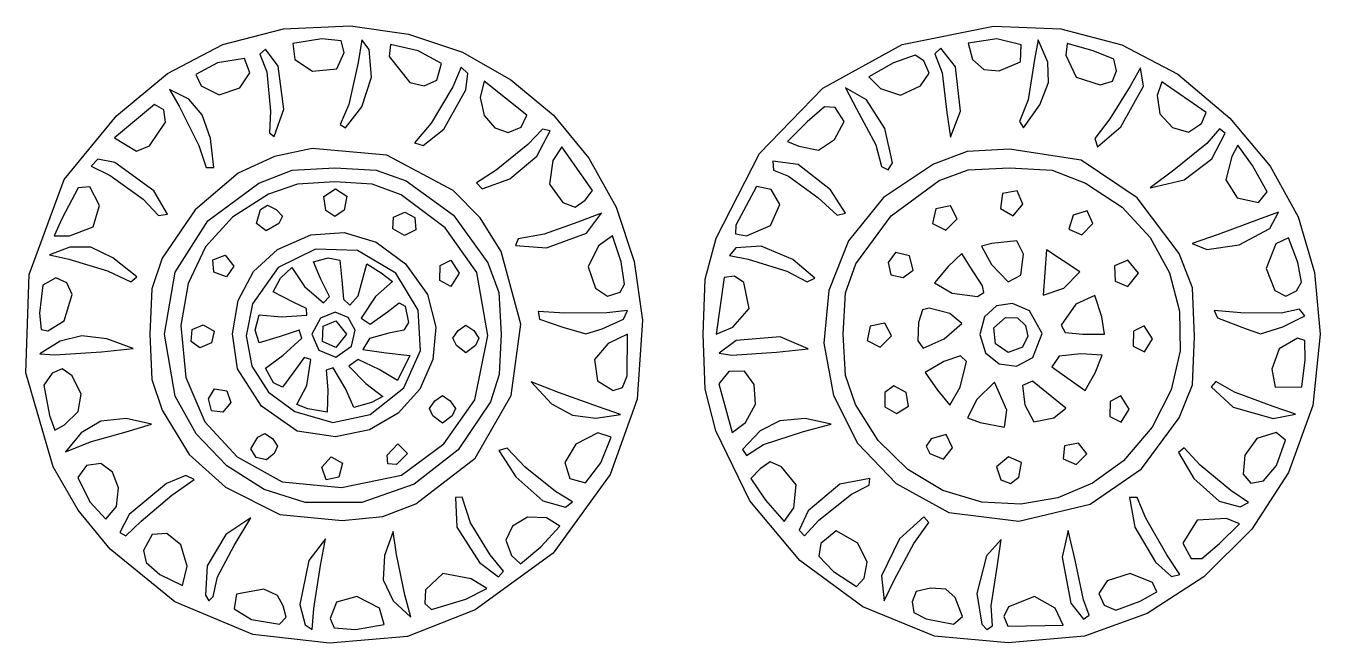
# Model space of a CAD drawing. Extents: x 1.4 to 78.7, y 1.5 to 53.2.
# Drawn here: x 6.38 to 29.76, y 29.71 to 40.86 of the extents above; entities that cross this region are included whole.
import ezdxf

# ---------------------------------------------------------------- set-up
doc = ezdxf.new("R2010")
doc.units = 0

msp = doc.modelspace()

# ---------------------------------------------------------------- linework, layer by layer
at = {"layer": 'Image'}
for p, q in [((9.939736, 40.521298), (11.03712, 40.806205)), ((11.03712, 40.806205), (12.245278, 40.860168)), ((12.245278, 40.860168), (13.293963, 40.712492)), ((13.293963, 40.712492), (14.2659, 40.382592)), ((22.212123, 40.522052), (23.863811, 40.85691)), ((23.863811, 40.85691), (25.079829, 40.808134)), ((25.079829, 40.808134), (26.181954, 40.520576)), ((8.938135, 39.999685), (9.939736, 40.521298)), ((11.727542, 40.62385), (11.204397, 40.544908)), ((11.204397, 40.544908), (11.241516, 40.254796)), ((12.0739, 40.590976), (11.727542, 40.62385)), ((12.129708, 40.380206), (12.0739, 40.590976)), ((12.450363, 40.607395), (12.383708, 40.19844)), ((12.584343, 40.434647), (12.450363, 40.607395)), ((12.965716, 40.524974), (12.941361, 40.307647)), ((13.469006, 40.410199), (12.965716, 40.524974)), ((20.779727, 39.736642), (22.212123, 40.522052)), ((22.911836, 40.455813), (22.804323, 40.355547)), ((23.176264, 40.122537), (22.911836, 40.455813)), ((23.922184, 40.62385), (23.403653, 40.546083)), ((23.403653, 40.546083), (23.482222, 40.25423)), ((24.359994, 40.516941), (23.922184, 40.62385)), ((24.347759, 40.211471), (24.359994, 40.516941)), ((24.667245, 40.60874), (24.604041, 40.250399)), ((24.846707, 40.207706), (24.667245, 40.60874)), ((25.195324, 40.54048), (25.168358, 40.328813)), ((25.66615, 40.408667), (25.195324, 40.54048)), ((26.181954, 40.520576), (27.192523, 39.98554)), ((10.328111, 40.270933), (9.84439, 40.192688)), ((10.428756, 40.009128), (10.328111, 40.270933)), ((10.709888, 40.439302), (10.60871, 40.34998)), ((10.60871, 40.34998), (10.730726, 40.03248)), ((10.935521, 40.134504), (10.709888, 40.439302)), ((11.241516, 40.254796), (11.557127, 40.041671)), ((11.995783, 40.083873), (12.129708, 40.380206)), ((12.623483, 39.931426), (12.584343, 40.434647)), ((12.941361, 40.307647), (13.314275, 39.835532)), ((13.889813, 40.17868), (13.469006, 40.410199)), ((14.2659, 40.382592), (15.143912, 39.887766)), ((22.449202, 40.329599), (22.055431, 40.194035)), ((22.605764, 40.231473), (22.449202, 40.329599)), ((22.703147, 40.005428), (22.605764, 40.231473)), ((22.804323, 40.355547), (22.934595, 40.013335)), ((23.482222, 40.25423), (23.686948, 40.073927)), ((24.604041, 40.250399), (24.490113, 39.522693)), ((25.168358, 40.328813), (25.355394, 39.932404)), ((26.036105, 40.261732), (25.66615, 40.408667)), ((26.083683, 40.048834), (26.036105, 40.261732)), ((8.017328, 39.235607), (8.938135, 39.999685)), ((9.84439, 40.192688), (9.447199, 39.980396)), ((10.248205, 39.74095), (10.428756, 40.009128)), ((10.730726, 40.03248), (10.799131, 39.322506)), ((11.043075, 39.358265), (10.935521, 40.134504)), ((11.557127, 40.041671), (11.995783, 40.083873)), ((11.995783, 40.083873), (11.995783, 40.083873)), ((12.383708, 40.19844), (12.214374, 39.439815)), ((13.806106, 39.880081), (13.889813, 40.17868)), ((14.242312, 40.117147), (14.09101, 39.756555)), ((14.362439, 39.997295), (14.242312, 40.117147)), ((14.331576, 39.704057), (14.362439, 39.997295)), ((22.055431, 40.194035), (21.612363, 39.941326)), ((22.543695, 39.778481), (22.703147, 40.005428)), ((22.934595, 40.013335), (23.018522, 39.297874)), ((23.267697, 39.318204), (23.176264, 40.122537)), ((23.686948, 40.073927), (23.962995, 40.049115)), ((23.962995, 40.049115), (24.347759, 40.211471)), ((24.347759, 40.211471), (24.347759, 40.211471)), ((24.856102, 39.835713), (24.846707, 40.207706)), ((26.010697, 39.859441), (26.083683, 40.048834)), ((26.083683, 40.048834), (26.083683, 40.048834)), ((26.518368, 40.101484), (26.330068, 39.772721)), ((26.574018, 39.768577), (26.518368, 40.101484)), ((9.447199, 39.980396), (9.546908, 39.778999)), ((9.546908, 39.778999), (9.870461, 39.616292)), ((12.451503, 39.399746), (12.623483, 39.931426)), ((13.314275, 39.835532), (13.576492, 39.777813)), ((13.576492, 39.777813), (13.806106, 39.880081)), ((14.09101, 39.756555), (13.699959, 39.104948)), ((13.806106, 39.880081), (13.806106, 39.880081)), ((14.657002, 39.863147), (14.585038, 39.566814)), ((15.431704, 39.24455), (14.657002, 39.863147)), ((15.143912, 39.887766), (15.910818, 39.24531)), ((21.612363, 39.941326), (21.821221, 39.731041)), ((22.181534, 39.609148), (22.543695, 39.778481)), ((22.543695, 39.778481), (22.543695, 39.778481)), ((24.698323, 39.431192), (24.856102, 39.835713)), ((25.355394, 39.932404), (25.787183, 39.794655)), ((25.787183, 39.794655), (26.010697, 39.859441)), ((26.330068, 39.772721), (25.966345, 39.182246)), ((26.162769, 39.037648), (26.574018, 39.768577)), ((26.905752, 39.850767), (26.821451, 39.605309)), ((27.708354, 39.292897), (26.905752, 39.850767)), ((27.192523, 39.98554), (28.133872, 39.194329)), ((9.322968, 39.534882), (8.977136, 39.712144)), ((8.977136, 39.712144), (9.148891, 39.409104)), ((9.567459, 39.252483), (9.322968, 39.534882)), ((9.870461, 39.616292), (10.248205, 39.74095)), ((10.248205, 39.74095), (10.248205, 39.74095)), ((13.928267, 38.995315), (14.331576, 39.704057)), ((14.585038, 39.566814), (14.66229, 39.242699)), ((19.635935, 38.553639), (20.779727, 39.736642)), ((21.569581, 39.524902), (21.191143, 39.73945)), ((21.191143, 39.73945), (21.385437, 39.360876)), ((21.898651, 39.004021), (21.569581, 39.524902)), ((21.821221, 39.731041), (22.181534, 39.609148)), ((24.490113, 39.522693), (24.330636, 39.132404)), ((26.821451, 39.605309), (26.866617, 39.272252)), ((8.706316, 39.439815), (7.981046, 38.83565)), ((8.872433, 39.344489), (8.706316, 39.439815)), ((8.904438, 39.123322), (8.872433, 39.344489)), ((9.148891, 39.409104), (9.50336, 38.698982)), ((10.799131, 39.322506), (10.781548, 38.928874)), ((10.867615, 38.863767), (11.043075, 39.358265)), ((11.043075, 39.358265), (11.043075, 39.358265)), ((12.214374, 39.439815), (12.05558, 39.081418)), ((12.15517, 39.016482), (12.451503, 39.399746)), ((12.451503, 39.399746), (12.451503, 39.399746)), ((20.811953, 39.395661), (20.495661, 39.124955)), ((20.999027, 39.38766), (20.811953, 39.395661)), ((21.166277, 39.131682), (20.999027, 39.38766)), ((21.385437, 39.360876), (21.735215, 38.712468)), ((23.018522, 39.297874), (23.087195, 38.847149)), ((23.087195, 38.847149), (23.267697, 39.318204)), ((23.267697, 39.318204), (23.267697, 39.318204)), ((24.404933, 39.016482), (24.698323, 39.431192)), ((24.698323, 39.431192), (24.698323, 39.431192)), ((27.620708, 39.095581), (27.708354, 39.292897)), ((7.071887, 38.08515), (8.017328, 39.235607)), ((8.614092, 38.692331), (8.904438, 39.123322)), ((9.714873, 38.827686), (9.567459, 39.252483)), ((12.05558, 39.081418), (12.15517, 39.016482)), ((13.699959, 39.104948), (13.399706, 38.745874)), ((14.66229, 39.242699), (14.853132, 39.016469)), ((15.330104, 39.033415), (15.431704, 39.24455)), ((15.910818, 39.24531), (16.54944, 38.472523)), ((20.495661, 39.124955), (20.139963, 38.769258)), ((20.987039, 38.806794), (21.166277, 39.131682)), ((24.330636, 39.132404), (24.404933, 39.016482)), ((25.966345, 39.182246), (25.696335, 38.823765)), ((26.866617, 39.272252), (27.096266, 39.024376)), ((27.388321, 38.939535), (27.620708, 39.095581)), ((27.620708, 39.095581), (27.620708, 39.095581)), ((28.133872, 39.194329), (28.864201, 38.325898)), ((7.981046, 38.83565), (8.379229, 38.598515)), ((9.778408, 38.302068), (9.714873, 38.827686)), ((10.781548, 38.928874), (10.867615, 38.863767)), ((13.556328, 38.700109), (13.928267, 38.995315)), ((13.928267, 38.995315), (13.928267, 38.995315)), ((14.853132, 39.016469), (15.096194, 38.932063)), ((15.096194, 38.932063), (15.330104, 39.033415)), ((15.330104, 39.033415), (15.330104, 39.033415)), ((15.715208, 38.995564), (15.449045, 38.714452)), ((15.610739, 38.505253), (15.855037, 38.96451)), ((15.855037, 38.96451), (15.715208, 38.995564)), ((22.035695, 38.386311), (21.898651, 39.004021)), ((25.696335, 38.823765), (25.743395, 38.677815)), ((25.743395, 38.677815), (26.162769, 39.037648)), ((26.162769, 39.037648), (26.162769, 39.037648)), ((27.096266, 39.024376), (27.388321, 38.939535)), ((27.947317, 39.001445), (27.71813, 38.735952)), ((27.809615, 38.461249), (28.04702, 38.920629)), ((28.04702, 38.920629), (27.947317, 39.001445)), ((8.379229, 38.598515), (8.614092, 38.692331)), ((8.614092, 38.692331), (8.614092, 38.692331)), ((9.50336, 38.698982), (9.634648, 38.301536)), ((11.551304, 38.647342), (10.870161, 38.49837)), ((12.902678, 38.525852), (11.551304, 38.647342)), ((13.399706, 38.745874), (13.556328, 38.700109)), ((15.449045, 38.714452), (14.877545, 38.252842)), ((16.06481, 38.677815), (15.89983, 38.428573)), ((16.617036, 37.885442), (16.06481, 38.677815)), ((20.139963, 38.769258), (20.346997, 38.686571)), ((20.346997, 38.686571), (20.700136, 38.612459)), ((20.700136, 38.612459), (20.987038, 38.806794)), ((20.987038, 38.806794), (20.987039, 38.806794)), ((21.735215, 38.712468), (21.836712, 38.318615)), ((23.385265, 38.590906), (22.777311, 38.36451)), ((24.152359, 38.632172), (23.385265, 38.590906)), ((25.446453, 38.435114), (24.152359, 38.632172)), ((27.71813, 38.735952), (27.118559, 38.255814)), ((28.27965, 38.705837), (28.166334, 38.50132)), ((28.544333, 38.340451), (28.27965, 38.705837)), ((7.682061, 38.453483), (7.557714, 38.328436)), ((7.983861, 38.391841), (7.682061, 38.453483)), ((8.69237, 37.878135), (7.983861, 38.391841)), ((10.870161, 38.49837), (10.213604, 38.201164)), ((14.098384, 37.887229), (12.902678, 38.525852)), ((15.124703, 38.09794), (15.610739, 38.505253)), ((15.89983, 38.428573), (15.841557, 37.997883)), ((16.54944, 38.472523), (17.042598, 37.586703)), ((18.850059, 37.026005), (19.635935, 38.553639)), ((20.332179, 38.355197), (19.873205, 38.418151)), ((19.873205, 38.418151), (19.888199, 38.253312)), ((20.91877, 37.897994), (20.332179, 38.355197)), ((22.777311, 38.36451), (21.874327, 37.761232)), ((21.962334, 38.259015), (22.035695, 38.386311)), ((22.035695, 38.386311), (22.035695, 38.386311)), ((26.458239, 37.756141), (25.446453, 38.435114)), ((27.30841, 38.077016), (27.809615, 38.461249)), ((28.166334, 38.50132), (28.060884, 38.081691)), ((7.557714, 38.328436), (7.900969, 38.158439)), ((7.900969, 38.158439), (8.500749, 37.731706)), ((10.213604, 38.201164), (9.439798, 37.534506)), ((9.634648, 38.301536), (9.778408, 38.302068)), ((9.778408, 38.302068), (9.778408, 38.302068)), ((10.588775, 38.019059), (11.191029, 38.253513)), ((11.191029, 38.253513), (11.959088, 38.296813)), ((11.959088, 38.296813), (12.710844, 38.25661)), ((12.710844, 38.25661), (13.250643, 38.058191)), ((14.877545, 38.252842), (14.519637, 38.025177)), ((19.888199, 38.253312), (20.156951, 38.143384)), ((20.156951, 38.143384), (20.687879, 37.758617)), ((21.836712, 38.318615), (21.962334, 38.259015)), ((22.879539, 38.066729), (23.405934, 38.257295)), ((23.405934, 38.257295), (24.153644, 38.296816)), ((24.153644, 38.296816), (24.921702, 38.253514)), ((24.921702, 38.253514), (25.523957, 38.019059)), ((27.118559, 38.255814), (26.691998, 37.93267)), ((28.809019, 37.863747), (28.544333, 38.340451)), ((28.864201, 38.325898), (29.370284, 37.407676)), ((6.440242, 36.369241), (7.071887, 38.08515)), ((7.324325, 37.933756), (7.034148, 37.38665)), ((7.532025, 37.949609), (7.324325, 37.933756)), ((7.708649, 37.61744), (7.532025, 37.949609)), ((9.668331, 37.337232), (10.588775, 38.019059)), ((11.285612, 38.000962), (10.761887, 37.818331)), ((11.960375, 38.042814), (11.285612, 38.000962)), ((11.761825, 37.779111), (11.972091, 37.915816)), ((12.636588, 38.0007), (11.960375, 38.042814)), ((11.972091, 37.915816), (12.179044, 37.786899)), ((13.157687, 37.808248), (12.636588, 38.0007)), ((13.250643, 38.058191), (14.107189, 37.437968)), ((14.584942, 37.389785), (14.098384, 37.887229)), ((14.519637, 38.025177), (14.625107, 37.915816)), ((14.625107, 37.915816), (15.124703, 38.09794)), ((15.124703, 38.09794), (15.124703, 38.09794)), ((15.841557, 37.997883), (16.083176, 37.671225)), ((16.483988, 37.710198), (16.617036, 37.885442)), ((19.578013, 37.956684), (19.204386, 37.259637)), ((19.845431, 37.903597), (19.578013, 37.956684)), ((20.003698, 37.632456), (19.845431, 37.903597)), ((21.18903, 37.47708), (20.91877, 37.897994)), ((22.014315, 37.429749), (22.879539, 38.066729)), ((25.523957, 38.019059), (26.188224, 37.58583)), ((26.691998, 37.93267), (27.30841, 38.077016)), ((27.30841, 38.077016), (27.30841, 38.077016)), ((28.060884, 38.081691), (28.267736, 37.754479)), ((8.500749, 37.731706), (8.776829, 37.437465)), ((8.937361, 37.461022), (8.69237, 37.878135)), ((10.761887, 37.818331), (10.111275, 37.407135)), ((11.799948, 37.524085), (11.761825, 37.779111)), ((12.179044, 37.786899), (12.128813, 37.533737)), ((13.95556, 37.214717), (13.157687, 37.808248)), ((16.083176, 37.671225), (16.302717, 37.587748)), ((16.302717, 37.587748), (16.483988, 37.710198)), ((16.483988, 37.710198), (16.483988, 37.710198)), ((20.687879, 37.758617), (21.039428, 37.439842)), ((21.874327, 37.761232), (21.245039, 36.977776)), ((24.02606, 37.831732), (23.990518, 37.563154)), ((24.288315, 37.877873), (24.02606, 37.831732)), ((24.391131, 37.641894), (24.288315, 37.877873)), ((27.220021, 36.745256), (26.458239, 37.756141)), ((28.267736, 37.754479), (28.648735, 37.666645)), ((28.648735, 37.666645), (28.809019, 37.863747)), ((28.809019, 37.863747), (28.809019, 37.863747)), ((7.593271, 37.230996), (7.708649, 37.61744)), ((8.776829, 37.437465), (8.937361, 37.461022)), ((9.439798, 37.534506), (8.842957, 36.664281)), ((8.937361, 37.461022), (8.937361, 37.461022)), ((10.549142, 37.287382), (10.619151, 37.542209)), ((10.619151, 37.542209), (10.747706, 37.620825)), ((10.747706, 37.620825), (10.902699, 37.544855)), ((10.902699, 37.544855), (11.015077, 37.423017)), ((11.015077, 37.423017), (10.95198, 37.290027)), ((11.799948, 37.52408), (11.799948, 37.524085)), ((11.962066, 37.414454), (11.799948, 37.52408)), ((12.128813, 37.533737), (11.962066, 37.414454)), ((13.023204, 37.405426), (13.226312, 37.492484)), ((13.226312, 37.492484), (13.409346, 37.398293)), ((14.107189, 37.437968), (14.727413, 36.581421)), ((16.779375, 37.474882), (16.350975, 37.314562)), ((16.506757, 37.118498), (16.779375, 37.474882)), ((17.042598, 37.586703), (17.373113, 36.605147)), ((19.831067, 37.254436), (20.003698, 37.632456)), ((21.039428, 37.439842), (21.18903, 37.47708)), ((21.18903, 37.47708), (21.18903, 37.47708)), ((21.377551, 36.564387), (22.014315, 37.429749)), ((22.821885, 37.552962), (22.763026, 37.291374)), ((23.085719, 37.608464), (22.821885, 37.552962)), ((23.204337, 37.375874), (23.085719, 37.608464)), ((23.990518, 37.563154), (24.220859, 37.430437)), ((24.220859, 37.430437), (24.391131, 37.641894)), ((24.391131, 37.641894), (24.391131, 37.641894)), ((25.304014, 37.441496), (25.225066, 37.189224)), ((25.556284, 37.520445), (25.304014, 37.441496)), ((25.659667, 37.291207), (25.556284, 37.520445)), ((26.188224, 37.58583), (26.69554, 37.035883)), ((29.009944, 37.494746), (28.653759, 37.36432)), ((28.853319, 37.197688), (29.009944, 37.494746)), ((7.034148, 37.38665), (6.88866, 37.069151)), ((7.167731, 37.069151), (7.593271, 37.230996)), ((7.593271, 37.230996), (7.593271, 37.230996)), ((9.074807, 36.408887), (9.668331, 37.337232)), ((10.111275, 37.407135), (9.625365, 36.866391)), ((10.721328, 37.159071), (10.549142, 37.287382)), ((10.549142, 37.287382), (10.549142, 37.287382)), ((10.95198, 37.290027), (10.721328, 37.159071)), ((13.008547, 37.192097), (13.023204, 37.405426)), ((13.218088, 37.072354), (13.008547, 37.192103)), ((13.008547, 37.192103), (13.008547, 37.192097)), ((13.409346, 37.398293), (13.422512, 37.174984)), ((14.528256, 36.406691), (13.95556, 37.214717)), ((14.96908, 36.78201), (14.584942, 37.389785)), ((16.350975, 37.314562), (15.745239, 37.095924)), ((19.204386, 37.259637), (19.198632, 37.101179)), ((19.402028, 37.069138), (19.831067, 37.254436)), ((19.831067, 37.254436), (19.831067, 37.254436)), ((22.763026, 37.291374), (23.001184, 37.170905)), ((23.001184, 37.170905), (23.204337, 37.375874)), ((23.204337, 37.375874), (23.204337, 37.375874)), ((25.225066, 37.189224), (25.458303, 37.088027)), ((25.458303, 37.088027), (25.659667, 37.291207)), ((25.659667, 37.291207), (25.659667, 37.291207)), ((28.653759, 37.36432), (27.921928, 37.093704)), ((28.30102, 36.902337), (28.853319, 37.197688)), ((29.370284, 37.407676), (29.66577, 36.406987)), ((6.88866, 37.069151), (7.167731, 37.069151)), ((10.92547, 36.821358), (11.526709, 37.085491)), ((11.526709, 37.085491), (12.129073, 37.128248)), ((12.129073, 37.128248), (12.707986, 36.952399)), ((12.707986, 36.952399), (13.238872, 36.560712)), ((13.422512, 37.174984), (13.218088, 37.072354)), ((15.276153, 37.013612), (15.226046, 36.890094)), ((15.745239, 37.095924), (15.276153, 37.013612)), ((15.786411, 36.851455), (16.506757, 37.118498)), ((16.506757, 37.118498), (16.506757, 37.118498)), ((16.976253, 37.069151), (16.728325, 36.885059)), ((17.133978, 36.596595), (16.976253, 37.069151)), ((18.654647, 36.285272), (18.850059, 37.026005)), ((19.198632, 37.101179), (19.402028, 37.069138)), ((21.245039, 36.977776), (20.886602, 36.07803)), ((24.28219, 36.975624), (23.834975, 36.931152)), ((24.406359, 36.737411), (24.28219, 36.975624)), ((26.69554, 37.035883), (27.041716, 36.399906)), ((27.921928, 37.093704), (27.454354, 36.930292)), ((29.194334, 37.028964), (28.962951, 36.922035)), ((29.363908, 36.583675), (29.194334, 37.028964)), ((7.173504, 36.861429), (6.806878, 36.726635)), ((6.806878, 36.726635), (7.155546, 36.645384)), ((7.555142, 36.864527), (7.173504, 36.861429)), ((7.950797, 36.672567), (7.555142, 36.864527)), ((9.625365, 36.866391), (9.312286, 36.208295)), ((9.757449, 36.635113), (9.980856, 36.716488)), ((9.980856, 36.716488), (10.137354, 36.520833)), ((10.489569, 36.421163), (10.92547, 36.821358)), ((11.615249, 36.82598), (10.936276, 36.494635)), ((12.370032, 36.801671), (11.615249, 36.82598)), ((13.06104, 36.391816), (12.370032, 36.801671)), ((15.319849, 35.471098), (14.96908, 36.78201)), ((15.226046, 36.890094), (15.786411, 36.851455)), ((16.728325, 36.885059), (16.540077, 36.505253)), ((19.20629, 36.848412), (19.089818, 36.710609)), ((19.664247, 36.878137), (19.20629, 36.848412)), ((20.239442, 36.641635), (19.664247, 36.878137)), ((22.09306, 36.766873), (21.956967, 36.585087)), ((22.347124, 36.703248), (22.09306, 36.766873)), ((23.290543, 36.747651), (23.044119, 36.511561)), ((23.441204, 36.506235), (23.290543, 36.747651)), ((23.834975, 36.931152), (23.644591, 36.88013)), ((23.644591, 36.88013), (23.829399, 36.551309)), ((24.354968, 36.356412), (24.406359, 36.737411)), ((24.819672, 36.814834), (24.758558, 35.994513)), ((25.422355, 36.414229), (24.819672, 36.814834)), ((27.456413, 36.129077), (27.220021, 36.745256)), ((27.454354, 36.930292), (27.71699, 36.817459)), ((27.71699, 36.817459), (28.30102, 36.902337)), ((28.30102, 36.902337), (28.30102, 36.902337)), ((28.962951, 36.922035), (28.791865, 36.475251)), ((7.155546, 36.645384), (7.854046, 36.436361)), ((8.384396, 36.324768), (7.950797, 36.672567)), ((8.842957, 36.664281), (8.654142, 36.112178)), ((9.777268, 36.412194), (9.757449, 36.635113)), ((10.137354, 36.520833), (10.005259, 36.325847)), ((10.936276, 36.494635), (10.472699, 35.837528)), ((10.978825, 36.299741), (11.184849, 36.493291)), ((11.184849, 36.493291), (11.410849, 36.151783)), ((11.573833, 36.596592), (11.844248, 36.6708)), ((11.701496, 36.295531), (11.573833, 36.596592)), ((11.844248, 36.6708), (12.054867, 36.629483)), ((12.054867, 36.629483), (12.087375, 36.266761)), ((12.384864, 35.983442), (12.541749, 36.559265)), ((12.541749, 36.559265), (12.800202, 36.399928)), ((13.238872, 36.560712), (13.633241, 36.005764)), ((13.856058, 36.258559), (13.864102, 36.531532)), ((13.864102, 36.531532), (14.055616, 36.629747)), ((14.055616, 36.629747), (14.206618, 36.391816)), ((14.727413, 36.581421), (14.925799, 36.04181)), ((16.540077, 36.505253), (16.672491, 36.12332)), ((17.198229, 36.196581), (17.133978, 36.596595)), ((17.373113, 36.605147), (17.523807, 35.545153)), ((19.089818, 36.710609), (19.432199, 36.643162)), ((19.432199, 36.643162), (20.130698, 36.431929)), ((20.636611, 36.303763), (20.239442, 36.641635)), ((21.186955, 36.037757), (21.377551, 36.564387)), ((21.956967, 36.585087), (22.007473, 36.363598)), ((22.410748, 36.449185), (22.347124, 36.703248)), ((23.044119, 36.511561), (22.797694, 36.215701)), ((23.665912, 36.164891), (23.441204, 36.506235)), ((23.829399, 36.551309), (24.129876, 36.238358)), ((26.289811, 36.630591), (26.047919, 36.524758)), ((26.047919, 36.524758), (26.059241, 36.245444)), ((26.480689, 36.391818), (26.289811, 36.630591)), ((29.428175, 36.231766), (29.363908, 36.583675)), ((6.379484, 34.592403), (6.440242, 36.369241)), ((6.922714, 36.307152), (6.688045, 36.174127)), ((7.116631, 36.218197), (6.922714, 36.307152)), ((7.854046, 36.436361), (8.277667, 36.235031)), ((8.277667, 36.235031), (8.384395, 36.324768)), ((8.384395, 36.324768), (8.384396, 36.324768)), ((8.884858, 35.290118), (9.074807, 36.408887)), ((10.005259, 36.325847), (9.777268, 36.412194)), ((9.777268, 36.412194), (9.777268, 36.412194)), ((10.213583, 35.898506), (10.489569, 36.421163)), ((10.846046, 36.056736), (10.978825, 36.299741)), ((11.864845, 35.971567), (11.701496, 36.295531)), ((12.087375, 36.266761), (12.117456, 35.924973)), ((12.800202, 36.399928), (13.005031, 36.242472)), ((13.464661, 35.725275), (13.06104, 36.391816)), ((14.055616, 36.153884), (13.856058, 36.258559)), ((13.856058, 36.258559), (13.856058, 36.258559)), ((14.206618, 36.391816), (14.055616, 36.153884)), ((14.724953, 35.265918), (14.528256, 36.406691)), ((18.614566, 35.291153), (18.654647, 36.285272)), ((18.996436, 36.312552), (18.853059, 35.291153)), ((19.185538, 36.341473), (18.996436, 36.312552)), ((19.349098, 36.226434), (19.185538, 36.341473)), ((20.130698, 36.431929), (20.497383, 36.236745)), ((20.497383, 36.236745), (20.636611, 36.303763)), ((20.636611, 36.303763), (20.636611, 36.303763)), ((22.007473, 36.363598), (22.228962, 36.31309)), ((22.228962, 36.31309), (22.410748, 36.449185)), ((22.410748, 36.449185), (22.410748, 36.449185)), ((24.129876, 36.238358), (24.354968, 36.356412)), ((24.354968, 36.356412), (24.354968, 36.356412)), ((25.13406, 36.119457), (25.422355, 36.414229)), ((25.422355, 36.414229), (25.422355, 36.414229)), ((26.289811, 36.153048), (26.480689, 36.391818)), ((26.480689, 36.391818), (26.480689, 36.391818)), ((27.041716, 36.399906), (27.222562, 35.708583)), ((28.791865, 36.475251), (28.947076, 36.076925)), ((29.66577, 36.406987), (29.76431, 35.291153)), ((6.688045, 36.174127), (6.626381, 35.667885)), ((7.216195, 36.005076), (7.116631, 36.218197)), ((8.654142, 36.112178), (8.616046, 35.291153)), ((9.312286, 36.208295), (9.180165, 35.44504)), ((11.218437, 35.864737), (10.846046, 36.056736)), ((11.410849, 36.151783), (11.756279, 35.856104)), ((13.005031, 36.242472), (12.698874, 35.973661)), ((14.925799, 36.04181), (14.965972, 35.29115)), ((16.672491, 36.12332), (16.886065, 35.978208)), ((16.886065, 35.978208), (17.118883, 36.047559)), ((17.118883, 36.047559), (17.198229, 36.196581)), ((17.118883, 36.047559), (17.118883, 36.047559)), ((19.445494, 35.755599), (19.349098, 36.226434)), ((20.886602, 36.07803), (20.79617, 35.125884)), ((21.147051, 35.291153), (21.186955, 36.037757)), ((22.797694, 36.215701), (23.115194, 36.028787)), ((23.115194, 36.028787), (23.572955, 35.973843)), ((23.572955, 35.973843), (23.687738, 36.044229)), ((23.687738, 36.044229), (23.665912, 36.164891)), ((23.665912, 36.164891), (23.665912, 36.164891)), ((24.758558, 35.994513), (25.13406, 36.119457)), ((26.059241, 36.245444), (26.289811, 36.153048)), ((27.496272, 35.250156), (27.456413, 36.129077)), ((28.947076, 36.076925), (29.146813, 35.975676)), ((29.146813, 35.975676), (29.334995, 36.074279)), ((29.334984, 36.074306), (29.428175, 36.231766)), ((29.334995, 36.074279), (29.334984, 36.074306)), ((7.070881, 35.528812), (7.216195, 36.005076)), ((10.112631, 35.29843), (10.213583, 35.898506)), ((10.472699, 35.837528), (10.36247, 35.260015)), ((11.447621, 35.75375), (11.218437, 35.864737)), ((11.756279, 35.856104), (11.864845, 35.971567)), ((12.117456, 35.924973), (12.235541, 35.816054)), ((12.235541, 35.816054), (12.384864, 35.983442)), ((12.698874, 35.973661), (12.439604, 35.582668)), ((12.912248, 35.69183), (13.124096, 35.857236)), ((13.124096, 35.857236), (13.234865, 35.797663)), ((13.234865, 35.797663), (13.294358, 35.502817)), ((13.633241, 36.005764), (13.789323, 35.415276)), ((23.917774, 35.801771), (23.701135, 35.60415)), ((24.208525, 35.847285), (23.917774, 35.801771)), ((24.515857, 35.713126), (24.208525, 35.847285)), ((25.347844, 35.834606), (25.083691, 35.452959)), ((25.691595, 35.987115), (25.347844, 35.834606)), ((25.81751, 35.601345), (25.691595, 35.987115)), ((6.626381, 35.667885), (6.652998, 35.372626)), ((10.521043, 35.361707), (10.591936, 35.642001)), ((10.591936, 35.642001), (10.995077, 35.601893)), ((10.995077, 35.601893), (11.455668, 35.635143)), ((11.455668, 35.635143), (11.447621, 35.75375)), ((11.700308, 35.581993), (11.543812, 35.291491)), ((11.968183, 35.688034), (11.700308, 35.581993)), ((12.204551, 35.590022), (11.968183, 35.688034)), ((12.328915, 35.36095), (12.204551, 35.590022)), ((12.439604, 35.582668), (12.60052, 35.472386)), ((12.60052, 35.472386), (12.912248, 35.69183)), ((13.506903, 34.993803), (13.464661, 35.725275)), ((16.115598, 35.670412), (15.635116, 35.701122)), ((15.635116, 35.701122), (15.658288, 35.562861)), ((15.658288, 35.562861), (16.080703, 35.418769)), ((16.875176, 35.673613), (16.115598, 35.670412)), ((16.794901, 35.388104), (17.174742, 35.562458)), ((17.248906, 35.719547), (16.875176, 35.673613)), ((17.174742, 35.562458), (17.248906, 35.719547)), ((17.523807, 35.545153), (17.427206, 34.11889)), ((19.151317, 35.415198), (19.445494, 35.755599)), ((22.581466, 35.729453), (22.507158, 35.503941)), ((22.701765, 35.763402), (22.581466, 35.729453)), ((23.072861, 35.666996), (22.701765, 35.763402)), ((23.291814, 35.483018), (23.072861, 35.666996)), ((23.701135, 35.60415), (23.616138, 35.281991)), ((23.869089, 35.405623), (24.079577, 35.591259)), ((24.079577, 35.591259), (24.294805, 35.583051)), ((24.294805, 35.583051), (24.442111, 35.449315)), ((24.742681, 35.300445), (24.515857, 35.713126)), ((25.867847, 35.291153), (25.81751, 35.601345)), ((27.222562, 35.708583), (27.233886, 34.992602)), ((28.334154, 35.679132), (27.848678, 35.71932)), ((27.848678, 35.71932), (27.90861, 35.588165)), ((27.90861, 35.588165), (28.42802, 35.387938)), ((29.062294, 35.671883), (28.334154, 35.679132)), ((29.389184, 35.741883), (29.062294, 35.671883)), ((29.090271, 35.426098), (29.486352, 35.623655)), ((29.486352, 35.623655), (29.389184, 35.741883)), ((6.652998, 35.372626), (6.774548, 35.349012)), ((6.774548, 35.349012), (7.070881, 35.528812)), ((7.070881, 35.528812), (7.070881, 35.528812)), ((9.180165, 35.44504), (9.266889, 34.509478)), ((9.367885, 35.160097), (9.382541, 35.373426)), ((9.382541, 35.373426), (9.585649, 35.460484)), ((9.585649, 35.460484), (9.780384, 35.345085)), ((9.780384, 35.345085), (9.735495, 35.132133)), ((10.592129, 35.136838), (10.521043, 35.361707)), ((11.3145, 35.365021), (10.97365, 35.248817)), ((11.367709, 35.219343), (11.3145, 35.365021)), ((11.739271, 35.158213), (11.750592, 35.437525)), ((11.750592, 35.437525), (11.981163, 35.529921)), ((11.981163, 35.529921), (12.172041, 35.29115)), ((12.260773, 35.073806), (12.328915, 35.36095)), ((13.206977, 35.362998), (12.935139, 35.306009)), ((13.294358, 35.502817), (13.206977, 35.362998)), ((13.789323, 35.415276), (13.735012, 34.832353)), ((14.096773, 35.216817), (14.190145, 35.355875)), ((14.190145, 35.355875), (14.331038, 35.454435)), ((14.331038, 35.454435), (14.471932, 35.355875)), ((14.471932, 35.355875), (14.565304, 35.216817)), ((15.14718, 34.181095), (15.319849, 35.471098)), ((16.080703, 35.418769), (16.498568, 35.298715)), ((16.498568, 35.298715), (16.794901, 35.388094)), ((16.794901, 35.388094), (16.794901, 35.388104)), ((18.853059, 35.291153), (19.151317, 35.415198)), ((19.151317, 35.415198), (19.151317, 35.415198)), ((21.636553, 35.436295), (21.577695, 35.174707)), ((21.900387, 35.491799), (21.636553, 35.436295)), ((22.019005, 35.25921), (21.900387, 35.491799)), ((22.507158, 35.503941), (22.492878, 35.167541)), ((22.9704, 35.208206), (23.291814, 35.483018)), ((23.901642, 35.115687), (23.869089, 35.405623)), ((24.442111, 35.449315), (24.485612, 35.252257)), ((25.083691, 35.452959), (25.156147, 35.321055)), ((25.156147, 35.321055), (25.475769, 35.291153)), ((26.394753, 35.346203), (26.38671, 35.073229)), ((26.586266, 35.444418), (26.394753, 35.346203)), ((26.734689, 35.206487), (26.586266, 35.444418)), ((28.42802, 35.387938), (28.688105, 35.297813)), ((28.688105, 35.297813), (29.090271, 35.426088)), ((29.090271, 35.426088), (29.090271, 35.426098)), ((6.998051, 35.16509), (6.628808, 34.938132)), ((7.388424, 35.263489), (6.998051, 35.16509)), ((7.844717, 35.208423), (7.388424, 35.263489)), ((8.319713, 35.030028), (7.844717, 35.208423)), ((8.616046, 35.291153), (8.654126, 34.470239)), ((9.076235, 34.169602), (8.884858, 35.290118)), ((9.523203, 35.041597), (9.367885, 35.160097)), ((9.367885, 35.160097), (9.367885, 35.160097)), ((9.735495, 35.132133), (9.523203, 35.041597)), ((10.201837, 34.665975), (10.112631, 35.29843)), ((10.36247, 35.260015), (10.463912, 34.715506)), ((10.97365, 35.248817), (10.592129, 35.136838)), ((11.029043, 34.910151), (11.367709, 35.219343)), ((11.543812, 35.291491), (11.670089, 35.000866)), ((11.981163, 35.05238), (11.739271, 35.158213)), ((11.739271, 35.158213), (11.739271, 35.158213)), ((12.172041, 35.29115), (11.981163, 35.05238)), ((12.588392, 35.214875), (12.469671, 35.015984)), ((12.935139, 35.306009), (12.588392, 35.214875)), ((14.158179, 35.083733), (14.096773, 35.216817)), ((14.331038, 34.952484), (14.158179, 35.083733)), ((14.158179, 35.083733), (14.158179, 35.083733)), ((14.503898, 35.083733), (14.331038, 34.952484)), ((14.492385, 34.105819), (14.724953, 35.265918)), ((14.565304, 35.216817), (14.503898, 35.083733)), ((14.965972, 35.29115), (14.928729, 34.561905)), ((16.900906, 35.12424), (16.653396, 34.831832)), ((17.247831, 35.291153), (16.900906, 35.12424)), ((17.241451, 34.539737), (17.247831, 35.291153)), ((18.653405, 34.29632), (18.614566, 35.291153)), ((19.214296, 35.175848), (18.903075, 34.949227)), ((20.010995, 35.242068), (19.214296, 35.175848)), ((20.511697, 35.026972), (20.010995, 35.242068)), ((20.79617, 35.125884), (20.970898, 34.185228)), ((21.185984, 34.546583), (21.147051, 35.291153)), ((21.577695, 35.174707), (21.815852, 35.054239)), ((21.815852, 35.054239), (22.019005, 35.25921)), ((22.019005, 35.25921), (22.019005, 35.25921)), ((22.492878, 35.167541), (22.594398, 35.037153)), ((22.594398, 35.037153), (22.9704, 35.208206)), ((22.9704, 35.208206), (22.9704, 35.208206)), ((23.616138, 35.281991), (23.716533, 34.954996)), ((24.125331, 34.958712), (23.901642, 35.115687)), ((23.901642, 35.115687), (23.901642, 35.115687)), ((24.485612, 35.252257), (24.389426, 35.054087)), ((24.575692, 34.86782), (24.742681, 35.300445)), ((25.475769, 35.291153), (25.867847, 35.291153)), ((26.59098, 34.970439), (26.734689, 35.206487)), ((26.734689, 35.206487), (26.734689, 35.206487)), ((27.456195, 34.373843), (27.496272, 35.250156)), ((29.354751, 35.220012), (29.021819, 35.027771)), ((29.488474, 35.17474), (29.354751, 35.220012)), ((29.495263, 34.826186), (29.488474, 35.17474)), ((29.76431, 35.291153), (29.634645, 34.000559)), ((6.628808, 34.938132), (6.901548, 34.917374)), ((6.901548, 34.917374), (7.748213, 34.969169)), ((7.748213, 34.969169), (8.319713, 35.030028)), ((7.748213, 34.969169), (7.748213, 34.969169)), ((10.709494, 34.677438), (11.029043, 34.910151)), ((11.407502, 34.87138), (11.219733, 34.611019)), ((11.529277, 34.83484), (11.407502, 34.87138)), ((11.670089, 35.000866), (11.979853, 34.876323)), ((11.979853, 34.876323), (12.260773, 35.073806)), ((12.260773, 35.073806), (12.260773, 35.073806)), ((12.469671, 35.015984), (12.891707, 34.952484)), ((12.891707, 34.952484), (13.31504, 34.904584)), ((13.31504, 34.904584), (13.094209, 34.453846)), ((13.210673, 34.323791), (13.506903, 34.993803)), ((18.903075, 34.949227), (19.135866, 34.913236)), ((19.135866, 34.913236), (19.940198, 34.964316)), ((19.940198, 34.964316), (20.511697, 35.026972)), ((19.940198, 34.964316), (19.940198, 34.964316)), ((23.266508, 34.897847), (22.968203, 34.798166)), ((23.377319, 34.798166), (23.266508, 34.897847)), ((23.716533, 34.954996), (23.963822, 34.753705)), ((24.389426, 35.054087), (24.125331, 34.958712)), ((24.277157, 34.713015), (24.575692, 34.86782)), ((24.575692, 34.86782), (24.575692, 34.86782)), ((25.050533, 34.8935), (24.917118, 34.698477)), ((25.442797, 34.93648), (25.050533, 34.8935)), ((25.827855, 34.910154), (25.442797, 34.93648)), ((25.700717, 34.592654), (25.827855, 34.910154)), ((26.38671, 35.073229), (26.59098, 34.970439)), ((27.233886, 34.992602), (27.0715, 34.282648)), ((29.021819, 35.027771), (28.893686, 34.657143)), ((7.035896, 34.662745), (6.853008, 34.586547)), ((7.212841, 34.535361), (7.035896, 34.662745)), ((10.638605, 33.992139), (10.201837, 34.665975)), ((10.463912, 34.715506), (10.760614, 34.245802)), ((10.85151, 34.40957), (10.709494, 34.677438)), ((11.219733, 34.611019), (11.019076, 34.332759)), ((11.454769, 34.364509), (11.529277, 34.83484)), ((11.93003, 34.684134), (11.807607, 34.640495)), ((11.807607, 34.640495), (11.832282, 34.2831)), ((12.162764, 34.295186), (11.93003, 34.684134)), ((12.383626, 34.830303), (12.214374, 34.71119)), ((12.214374, 34.71119), (12.521401, 34.399736)), ((12.762869, 34.651812), (12.383626, 34.830303)), ((13.094209, 34.453846), (12.762869, 34.651812)), ((13.735012, 34.832353), (13.498205, 34.3001)), ((16.653396, 34.831832), (16.705482, 34.448355)), ((19.079409, 34.617591), (18.903033, 34.394333)), ((19.364151, 34.622748), (19.079409, 34.617591)), ((19.539737, 34.381036), (19.364151, 34.622748)), ((22.968203, 34.798166), (22.629223, 34.599149)), ((23.262073, 34.333257), (23.377319, 34.798166)), ((23.377319, 34.798166), (23.377319, 34.798166)), ((23.963822, 34.753705), (24.277157, 34.713015)), ((24.917118, 34.698477), (25.517943, 34.275144)), ((28.893686, 34.657143), (28.950129, 34.331598)), ((29.431369, 34.339353), (29.495263, 34.826186)), ((6.872563, 32.891793), (6.379484, 34.592403)), ((6.853008, 34.586547), (6.703465, 34.369405)), ((7.378023, 34.208952), (7.212841, 34.535361)), ((8.654126, 34.470239), (8.842748, 33.918481)), ((9.266889, 34.509478), (9.611559, 33.710069)), ((11.019076, 34.332759), (10.85151, 34.40957)), ((12.521401, 34.399736), (12.828427, 34.165556)), ((14.928729, 34.561905), (14.773853, 34.07023)), ((16.005018, 34.238854), (15.510004, 34.426803)), ((15.510004, 34.426803), (15.876203, 34.029568)), ((16.705482, 34.448355), (16.990431, 34.275154)), ((17.158305, 34.330245), (17.241451, 34.539737)), ((17.241451, 34.539737), (17.241451, 34.539737)), ((18.903033, 34.394333), (19.14046, 33.513155)), ((19.561409, 34.027515), (19.539737, 34.381036)), ((21.368979, 34.021155), (21.185984, 34.546583)), ((22.629223, 34.599149), (22.852096, 34.276252)), ((23.883551, 34.42223), (23.56302, 34.112341)), ((24.102823, 33.915321), (23.883551, 34.42223)), ((24.568637, 34.441813), (24.384832, 34.365669)), ((25.168358, 33.954138), (24.568637, 34.441813)), ((25.517943, 34.275144), (25.700717, 34.592643)), ((25.700717, 34.592643), (25.700717, 34.592654)), ((27.880352, 34.433541), (27.793629, 34.338654)), ((28.217867, 34.245008), (27.880352, 34.433541)), ((6.703465, 34.369405), (6.806713, 33.822479)), ((7.323584, 33.894155), (7.378023, 34.208952)), ((9.456649, 33.491893), (9.076235, 34.169602)), ((9.678255, 34.123212), (9.787889, 34.300594)), ((9.787889, 34.300594), (10.012805, 34.269068)), ((10.012805, 34.269068), (10.083902, 34.054312)), ((10.760614, 34.245802), (11.236166, 33.892708)), ((11.277805, 34.017633), (11.454769, 34.364509)), ((11.832282, 34.2831), (11.821027, 33.879316)), ((12.306239, 33.965099), (12.162764, 34.295186)), ((12.598877, 33.84163), (13.210673, 34.323791)), ((12.828427, 34.165556), (12.627234, 34.054021)), ((13.498205, 34.3001), (13.106796, 33.86162)), ((13.766812, 34.085877), (13.907706, 34.184437)), ((13.907706, 34.184437), (14.048599, 34.085877)), ((14.498905, 33.052896), (15.14718, 34.181095)), ((16.722869, 33.975242), (16.005018, 34.238854)), ((16.990431, 34.275154), (17.158305, 34.330245)), ((18.843594, 33.544437), (18.653405, 34.29632)), ((20.970898, 34.185228), (21.407941, 33.319952)), ((21.901782, 34.234866), (21.89698, 33.978821)), ((22.065005, 34.359821), (21.901782, 34.234866)), ((22.282705, 34.234619), (22.065005, 34.359821)), ((22.324431, 33.989553), (22.282705, 34.234619)), ((22.852096, 34.276252), (23.075832, 34.010357)), ((23.075832, 34.010357), (23.262073, 34.333257)), ((24.384832, 34.365669), (24.426695, 34.01708)), ((26.162933, 34.17442), (25.971421, 34.076204)), ((26.311356, 33.936488), (26.162933, 34.17442)), ((27.0715, 34.282648), (26.731212, 33.609407)), ((27.216373, 33.78136), (27.456195, 34.373843)), ((27.793629, 34.338654), (28.195812, 33.973583)), ((28.914853, 33.985822), (28.217867, 34.245008)), ((28.950129, 34.331598), (29.431369, 34.33935)), ((29.431369, 34.33935), (29.431369, 34.339353)), ((8.842748, 33.918481), (9.330362, 33.116976)), ((9.733749, 33.905336), (9.678255, 34.123212)), ((10.083902, 34.054312), (9.936435, 33.879282)), ((11.283912, 33.539865), (10.638605, 33.992139)), ((11.470923, 33.940092), (11.277805, 34.017633)), ((11.821027, 33.879316), (11.470923, 33.940092)), ((11.470923, 33.940092), (11.470923, 33.940092)), ((12.627234, 34.054021), (12.306239, 33.965099)), ((13.67344, 33.946818), (13.766812, 34.085877)), ((13.734846, 33.813735), (13.67344, 33.946818)), ((13.931312, 33.31078), (14.492385, 34.105819)), ((14.048599, 34.085877), (14.141971, 33.946818)), ((14.141971, 33.946818), (14.080565, 33.813735)), ((14.773853, 34.07023), (14.190258, 33.19944)), ((15.876203, 34.029568), (16.253055, 33.825178)), ((17.125035, 33.842209), (16.722869, 33.975242)), ((17.427206, 34.11889), (16.939324, 32.757109)), ((19.384409, 33.697247), (19.561409, 34.027515)), ((21.779082, 33.369157), (21.368979, 34.021155)), ((21.89698, 33.978821), (22.11023, 33.855699)), ((22.11023, 33.855699), (22.324431, 33.989563)), ((22.324431, 33.989563), (22.324431, 33.989553)), ((23.56302, 34.112341), (23.393572, 33.780196)), ((24.060497, 33.610549), (24.102823, 33.915321)), ((24.102823, 33.915321), (24.102823, 33.915321)), ((24.426695, 34.01708), (24.593297, 33.706682)), ((24.952707, 33.780744), (25.168358, 33.954138)), ((25.971421, 34.076204), (25.963377, 33.803231)), ((26.167647, 33.700441), (26.311356, 33.936488)), ((26.311356, 33.936488), (26.311356, 33.936488)), ((28.195812, 33.973583), (28.914853, 33.768496)), ((29.317019, 33.846633), (28.914853, 33.985822)), ((29.634645, 34.000559), (29.192712, 32.79349)), ((6.806713, 33.822479), (6.90401, 33.557746)), ((7.076346, 33.653146), (7.323584, 33.894155)), ((7.323584, 33.894155), (7.323584, 33.894155)), ((7.736427, 33.719996), (7.378991, 33.505721)), ((8.190782, 33.767155), (7.736427, 33.719996)), ((8.64934, 33.662832), (8.190782, 33.767155)), ((9.611559, 33.710069), (10.197726, 33.072208)), ((9.936435, 33.879282), (9.733749, 33.905336)), ((9.733749, 33.905336), (9.733749, 33.905336)), ((11.236166, 33.892708), (11.927812, 33.694127)), ((11.927812, 33.694127), (12.598877, 33.84163)), ((13.106796, 33.86162), (12.588681, 33.560018)), ((12.598877, 33.84163), (12.598877, 33.84163)), ((13.907706, 33.682486), (13.734846, 33.813735)), ((13.734846, 33.813735), (13.734846, 33.813735)), ((14.080565, 33.813735), (13.907706, 33.682486)), ((16.253055, 33.825178), (16.680535, 33.770931)), ((16.680535, 33.770931), (17.125035, 33.842209)), ((17.125035, 33.842209), (17.125035, 33.842209)), ((19.14046, 33.513155), (19.384409, 33.697247)), ((19.384409, 33.697247), (19.384409, 33.697247)), ((20.00401, 33.722404), (19.648416, 33.543974)), ((20.459804, 33.767155), (20.00401, 33.722404)), ((20.928602, 33.662359), (20.459804, 33.767155)), ((23.393572, 33.780196), (23.624799, 33.695694)), ((23.624799, 33.695694), (24.060497, 33.610549)), ((24.593297, 33.706682), (24.952707, 33.780744)), ((24.952707, 33.780744), (24.952707, 33.780744)), ((25.963377, 33.803231), (26.167647, 33.700441)), ((26.534323, 32.856034), (27.216373, 33.78136)), ((28.914853, 33.768496), (29.317019, 33.846633)), ((29.317019, 33.846633), (29.317019, 33.846633)), ((6.90401, 33.557746), (7.076346, 33.653146)), ((7.378991, 33.505721), (7.097491, 33.165673)), ((7.56338, 33.352432), (8.191761, 33.529049)), ((8.191761, 33.529049), (8.64934, 33.662832)), ((10.012847, 32.914471), (9.456649, 33.491893)), ((10.567626, 33.432013), (10.699903, 33.49412)), ((10.699903, 33.49412), (10.835519, 33.404295)), ((11.971754, 33.438398), (11.283912, 33.539865)), ((11.283912, 33.539865), (11.283912, 33.539865)), ((12.588681, 33.560018), (11.971754, 33.438398)), ((16.712504, 33.505533), (16.316854, 33.305336)), ((16.955702, 33.430754), (16.712504, 33.505533)), ((19.457701, 32.279332), (18.843594, 33.544437)), ((19.648416, 33.543974), (19.326365, 33.205308)), ((19.708544, 33.296647), (20.429547, 33.52948)), ((20.429547, 33.52948), (20.928602, 33.662359)), ((23.009127, 33.479987), (22.734903, 33.401983)), ((23.121132, 33.239233), (23.009127, 33.479987)), ((26.731212, 33.609407), (26.208833, 33.003566)), ((28.972796, 33.513155), (28.619661, 33.407966)), ((29.139842, 33.375962), (28.972796, 33.513155)), ((7.097491, 33.165673), (7.563376, 33.352432)), ((7.563376, 33.352432), (7.56338, 33.352432)), ((10.441117, 33.219346), (10.567626, 33.432013)), ((10.54221, 33.061226), (10.441117, 33.219346)), ((10.835519, 33.404295), (10.925344, 33.26868)), ((10.925344, 33.26868), (10.863236, 33.136402)), ((12.906097, 33.104211), (13.102941, 33.308324)), ((13.102941, 33.308324), (13.272706, 33.132153)), ((13.165672, 32.742541), (13.931312, 33.31078)), ((15.072543, 33.229355), (14.923704, 33.191168)), ((15.402181, 32.889499), (15.072543, 33.229355)), ((16.316854, 33.305336), (16.119057, 32.969668)), ((16.769498, 32.965088), (16.955702, 33.430754)), ((19.401127, 33.101325), (19.708544, 33.296647)), ((19.708544, 33.296647), (19.708544, 33.296647)), ((21.407941, 33.319952), (22.104453, 32.593946)), ((22.315044, 32.843526), (21.779082, 33.369157)), ((22.734903, 33.401983), (22.64642, 33.267552)), ((22.64642, 33.267552), (22.712516, 33.132775)), ((22.961556, 33.030197), (23.121134, 33.239233)), ((23.121134, 33.239233), (23.121132, 33.239233)), ((25.148123, 33.272787), (25.120359, 33.039584)), ((25.400495, 33.323693), (25.148123, 33.272787)), ((25.549357, 33.130997), (25.400495, 33.323693)), ((27.308736, 33.2392), (27.20271, 33.153322)), ((27.597031, 32.925747), (27.308736, 33.2392)), ((28.619661, 33.407966), (28.404149, 33.106359)), ((28.976633, 32.917116), (29.139842, 33.375962)), ((9.330362, 33.116976), (9.988843, 32.524798)), ((10.197726, 33.072208), (11.008943, 32.621291)), ((10.725045, 33.021067), (10.54221, 33.061226)), ((10.54221, 33.061226), (10.54221, 33.061226)), ((10.863236, 33.136402), (10.725045, 33.021067)), ((11.724444, 32.888667), (11.898103, 33.07394)), ((11.898103, 33.07394), (12.099208, 32.962513)), ((12.920487, 32.949267), (12.906097, 33.104211)), ((12.906097, 33.104211), (12.906097, 33.104211)), ((13.272706, 33.132153), (13.07543, 32.934877)), ((14.190258, 33.19944), (13.392394, 32.581211)), ((13.422857, 32.227396), (14.498905, 33.052896)), ((14.923704, 33.191168), (15.234479, 32.710723)), ((19.326365, 33.205308), (19.401127, 33.101325)), ((19.828796, 32.986041), (19.649469, 32.857889)), ((20.034126, 32.89374), (19.828796, 32.986041)), ((22.712516, 33.132775), (22.961556, 33.030197)), ((24.132436, 33.074593), (23.91851, 32.894798)), ((24.368512, 32.971505), (24.132436, 33.074593)), ((25.120359, 33.039584), (25.358479, 32.935719)), ((25.358479, 32.935719), (25.549357, 33.130997)), ((25.549357, 33.130997), (25.549357, 33.130997)), ((26.208833, 33.003566), (25.650431, 32.597256)), ((27.20271, 33.153322), (27.48424, 32.685117)), ((28.404149, 33.106359), (28.372092, 32.763293)), ((7.321462, 32.112934), (6.872563, 32.891793)), ((7.473047, 32.920489), (7.316318, 32.704231)), ((7.734897, 32.952346), (7.473047, 32.920489)), ((7.942766, 32.796831), (7.734897, 32.952346)), ((8.051107, 32.516694), (7.942766, 32.796831)), ((10.687376, 32.484367), (10.012847, 32.914471)), ((11.803878, 32.658528), (11.724444, 32.888667)), ((12.099208, 32.962513), (12.034846, 32.707377)), ((12.085161, 32.520099), (13.165672, 32.742541)), ((13.07543, 32.934877), (12.920487, 32.949267)), ((13.165672, 32.742541), (13.165672, 32.742541)), ((15.94588, 32.447034), (15.402181, 32.889499)), ((16.939324, 32.757109), (15.907751, 31.336048)), ((16.119057, 32.969668), (16.210636, 32.683423)), ((16.492412, 32.607469), (16.769498, 32.965088)), ((16.769498, 32.965088), (16.769498, 32.965088)), ((19.649469, 32.857889), (19.475542, 32.683963)), ((20.29511, 32.571649), (20.034126, 32.89374)), ((22.949368, 32.465493), (22.315044, 32.843526)), ((23.91851, 32.894798), (23.995862, 32.656764)), ((24.320798, 32.707744), (24.368512, 32.971505)), ((25.608685, 32.218707), (26.534323, 32.856034)), ((28.152854, 32.466894), (27.597031, 32.925747)), ((28.372092, 32.763293), (28.51377, 32.598572)), ((29.192712, 32.79349), (28.532307, 31.767959)), ((28.743762, 32.640434), (28.976643, 32.917116)), ((28.976643, 32.917116), (28.976633, 32.917116)), ((7.316318, 32.704231), (7.534698, 32.259487)), ((8.014376, 32.174686), (8.051107, 32.516694)), ((8.919483, 32.595307), (8.245775, 32.030662)), ((9.269249, 32.735279), (8.919483, 32.595307)), ((9.018212, 32.379811), (9.420378, 32.667916)), ((9.420378, 32.667916), (9.269249, 32.735279)), ((9.988843, 32.524798), (10.967841, 32.032311)), ((11.008943, 32.621291), (12.085161, 32.520099)), ((12.034846, 32.707377), (11.803878, 32.658528)), ((11.803878, 32.658528), (11.803878, 32.658528)), ((13.392394, 32.581211), (12.447492, 32.252088)), ((15.234479, 32.710723), (15.721825, 32.278428)), ((16.210636, 32.683423), (16.492412, 32.607469)), ((19.475542, 32.683963), (19.743687, 32.294227)), ((20.255112, 32.152249), (20.29511, 32.571649)), ((21.089132, 32.580835), (20.511454, 32.096731)), ((21.631063, 32.681658), (21.089132, 32.580835)), ((21.296266, 32.397938), (21.61789, 32.563931)), ((21.61789, 32.563931), (21.631063, 32.681658)), ((22.104453, 32.593946), (23.057589, 32.071099)), ((23.995862, 32.656764), (24.17295, 32.590429)), ((24.17295, 32.590429), (24.320798, 32.707744)), ((24.320798, 32.707744), (24.320798, 32.707744)), ((25.650431, 32.597256), (25.028202, 32.334236)), ((27.48424, 32.685117), (27.943166, 32.274629)), ((28.51377, 32.598572), (28.743762, 32.640434)), ((8.463092, 31.912719), (9.018212, 32.379811)), ((11.422783, 32.248615), (10.687376, 32.484367)), ((14.264415, 32.344228), (14.139849, 32.339833)), ((14.139849, 32.339833), (14.167992, 31.803026)), ((14.414379, 31.880739), (14.264415, 32.344228)), ((15.721825, 32.278428), (16.130548, 32.165934)), ((16.257625, 32.263056), (15.94588, 32.447034)), ((20.364311, 31.19936), (19.457701, 32.279332)), ((19.743687, 32.294227), (20.08216, 31.904491)), ((20.709655, 31.932365), (21.296266, 32.397938)), ((23.654556, 32.256291), (22.949368, 32.465493)), ((25.028202, 32.334236), (24.357719, 32.219062)), ((26.460672, 32.339297), (26.318294, 32.33905)), ((26.318294, 32.33905), (26.417789, 31.801956)), ((26.612409, 31.964419), (26.460672, 32.339297)), ((27.943166, 32.274629), (28.317426, 32.169312)), ((28.470353, 32.249967), (28.152854, 32.466894)), ((7.902426, 31.404564), (7.321462, 32.112934)), ((7.534698, 32.259487), (7.826346, 31.948647)), ((7.826346, 31.948647), (8.014376, 32.174686)), ((8.014376, 32.174686), (8.014376, 32.174686)), ((12.447492, 32.252088), (11.422781, 32.248615)), ((11.422781, 32.248615), (11.422783, 32.248615)), ((12.828975, 31.996954), (13.422857, 32.227396)), ((13.422857, 32.227396), (13.422857, 32.227396)), ((16.130548, 32.165934), (16.257625, 32.263056)), ((16.257625, 32.263056), (16.257625, 32.263056)), ((20.08216, 31.904491), (20.255112, 32.152249)), ((20.255112, 32.152249), (20.255112, 32.152249)), ((20.511454, 32.096731), (20.350811, 31.748947)), ((23.057589, 32.071099), (24.32155, 31.913648)), ((24.357719, 32.219062), (23.654556, 32.256291)), ((23.654556, 32.256291), (23.654556, 32.256291)), ((24.32155, 31.913648), (25.608685, 32.218709)), ((25.608685, 32.218709), (25.608685, 32.218707)), ((28.317426, 32.169312), (28.470353, 32.24997)), ((28.470353, 32.24997), (28.470353, 32.249967)), ((8.245775, 32.030662), (8.077367, 31.704873)), ((8.187926, 31.650491), (8.463092, 31.912719)), ((8.463092, 31.912719), (8.463092, 31.912719)), ((10.445199, 31.97524), (9.994204, 31.671658)), ((10.140044, 31.470008), (10.445199, 31.97524)), ((10.967841, 32.032311), (12.095988, 31.926956)), ((12.095988, 31.926956), (12.828975, 31.996954)), ((14.766098, 31.303475), (14.414379, 31.880739)), ((15.174671, 31.822865), (15.053294, 31.567356)), ((15.443354, 31.983067), (15.174671, 31.822865)), ((15.786869, 31.970718), (15.443354, 31.983067)), ((15.685459, 31.448676), (16.02437, 31.821393)), ((16.02437, 31.821393), (15.786869, 31.970718)), ((20.450111, 31.650494), (20.709655, 31.932365)), ((20.709655, 31.932365), (20.709655, 31.932365)), ((22.603957, 31.989149), (22.167276, 31.591816)), ((22.42346, 31.512), (22.695039, 31.886541)), ((22.695039, 31.886541), (22.603957, 31.989149)), ((26.997433, 31.306494), (26.612409, 31.964419)), ((27.542012, 31.927957), (27.285021, 31.514577)), ((28.075458, 31.958426), (27.542012, 31.927957)), ((27.945296, 31.507156), (28.309241, 31.86216)), ((28.309241, 31.86216), (28.075458, 31.958426)), ((8.077367, 31.704873), (8.187926, 31.650491)), ((8.658871, 31.669576), (8.505966, 31.381059)), ((8.926225, 31.687984), (8.658871, 31.669576)), ((9.180302, 31.482183), (8.926225, 31.687984)), ((9.994204, 31.671658), (9.652204, 31.108512)), ((11.795039, 31.595693), (11.492288, 31.203325)), ((11.70339, 31.113129), (11.795039, 31.595693)), ((13.016902, 31.72708), (12.859276, 31.289793)), ((13.074353, 31.308341), (13.016902, 31.72708)), ((14.167992, 31.803026), (14.57367, 31.164918)), ((20.350811, 31.748947), (20.450111, 31.650494)), ((21.02173, 31.73516), (20.744986, 31.511847)), ((21.41073, 31.517801), (21.02173, 31.73516)), ((22.167276, 31.591816), (21.839044, 30.922679)), ((23.998947, 31.583771), (23.733765, 31.286183)), ((23.927023, 31.08298), (23.998947, 31.583771)), ((25.210907, 31.742571), (25.101109, 31.259512)), ((25.339271, 31.20772), (25.210907, 31.742571)), ((26.417789, 31.801956), (26.789092, 31.172374)), ((28.532307, 31.767959), (27.662592, 30.904697)), ((9.071935, 30.453966), (7.902426, 31.404564)), ((8.505966, 31.381059), (8.553544, 31.168828)), ((9.293378, 31.098077), (9.180302, 31.482183)), ((9.842414, 30.909416), (10.140044, 31.470008)), ((15.907751, 31.336048), (14.499322, 30.310736)), ((15.053294, 31.567356), (15.151701, 31.293781)), ((15.317582, 31.142492), (15.685459, 31.448676)), ((15.685459, 31.448676), (15.685459, 31.448676)), ((20.744986, 31.511847), (20.708714, 31.279214)), ((21.577643, 31.174139), (21.41073, 31.517801)), ((22.075196, 30.860828), (22.42346, 31.512)), ((27.285021, 31.514577), (27.433188, 31.236197)), ((27.624347, 31.239631), (27.945296, 31.507156)), ((8.553544, 31.168828), (8.802299, 30.950508)), ((9.652204, 31.108512), (9.627296, 30.574004)), ((11.492288, 31.203325), (11.33197, 30.405332)), ((11.584111, 30.336091), (11.70339, 31.113129)), ((12.859276, 31.289793), (12.832237, 30.850091)), ((13.227007, 30.578851), (13.074353, 31.308341)), ((14.57367, 31.164918), (14.91852, 30.905848)), ((15.008371, 31.009727), (14.766098, 31.303475)), ((15.151701, 31.293781), (15.317582, 31.142492)), ((21.499088, 30.364861), (20.364311, 31.19936)), ((20.708714, 31.279214), (20.972574, 31.003848)), ((21.527696, 30.881571), (21.577643, 31.174139)), ((23.733765, 31.286183), (23.560851, 30.606307)), ((25.101109, 31.259512), (25.257639, 30.434013)), ((25.487437, 30.491883), (25.339271, 31.20772)), ((26.789092, 31.172374), (27.079828, 30.912402)), ((27.2303, 30.946661), (26.997433, 31.306494)), ((27.433188, 31.236197), (27.624347, 31.239631)), ((8.802299, 30.950508), (9.208712, 30.752791)), ((9.208712, 30.752791), (9.293378, 31.098077)), ((9.293378, 31.098077), (9.293378, 31.098077)), ((9.762302, 30.552202), (9.842414, 30.909418)), ((9.842414, 30.909418), (9.842414, 30.909416)), ((13.912887, 30.969006), (13.602891, 30.673178)), ((14.424572, 30.870723), (13.912887, 30.969006)), ((14.706708, 30.699144), (14.424572, 30.870723)), ((14.91852, 30.905848), (15.008371, 31.009727)), ((15.008371, 31.009727), (15.008371, 31.009727)), ((20.972574, 31.003848), (21.389385, 30.732639)), ((21.389385, 30.732639), (21.527696, 30.881571)), ((21.527696, 30.881571), (21.527696, 30.881571)), ((21.839044, 30.922679), (21.884702, 30.473897)), ((23.822619, 30.382583), (23.927023, 31.08298)), ((26.334499, 30.968277), (25.915858, 30.833028)), ((26.733572, 30.805054), (26.334499, 30.968277)), ((27.662592, 30.904697), (26.636515, 30.246205)), ((27.079828, 30.912402), (27.2303, 30.946661)), ((27.2303, 30.946661), (27.2303, 30.946661)), ((10.681057, 30.686561), (10.183272, 30.593236)), ((10.924978, 30.570953), (10.681057, 30.686561)), ((12.832237, 30.850091), (13.014647, 30.471589)), ((13.602891, 30.673178), (13.589025, 30.425384)), ((14.328374, 30.501312), (14.706708, 30.699144)), ((21.884702, 30.473897), (22.075196, 30.860828)), ((22.075196, 30.860828), (22.075196, 30.860828)), ((22.468565, 30.641472), (22.391206, 30.457479)), ((22.72615, 30.702623), (22.468565, 30.641472)), ((22.999855, 30.683614), (22.72615, 30.702623)), ((23.170649, 30.535618), (22.999855, 30.683614)), ((25.915858, 30.833028), (25.768314, 30.607639)), ((26.51386, 30.468245), (26.815696, 30.636873)), ((26.815696, 30.636873), (26.733572, 30.805054)), ((10.47871, 29.862866), (9.071935, 30.453966)), ((9.627296, 30.574004), (9.687536, 30.476088)), ((9.687536, 30.476088), (9.762302, 30.552202)), ((10.183272, 30.593236), (10.141936, 30.33041)), ((11.029043, 30.381369), (10.924978, 30.570953)), ((11.33197, 30.405332), (11.423321, 30.038056)), ((11.99374, 30.452107), (11.875708, 30.151893)), ((12.356356, 30.549826), (11.99374, 30.452107)), ((12.770053, 30.341883), (12.356356, 30.549826)), ((13.014647, 30.471589), (13.332002, 30.179303)), ((13.332002, 30.179303), (13.227007, 30.578851)), ((13.227007, 30.578851), (13.227007, 30.578851)), ((13.589025, 30.425384), (13.705678, 30.314056)), ((13.705678, 30.314056), (14.328374, 30.501312)), ((14.328374, 30.501312), (14.328374, 30.501312)), ((22.391206, 30.457479), (22.422859, 30.262461)), ((23.305694, 30.192322), (23.170649, 30.535618)), ((23.560851, 30.606307), (23.65354, 30.049193)), ((24.606314, 30.549826), (24.131847, 30.362212)), ((24.977271, 30.342107), (24.606314, 30.549826)), ((25.257639, 30.434013), (25.490691, 30.14451)), ((25.591691, 30.216716), (25.487437, 30.491883)), ((25.768314, 30.607639), (25.862624, 30.397419)), ((26.075444, 30.307596), (26.51386, 30.468245)), ((26.51386, 30.468245), (26.51386, 30.468245)), ((10.141936, 30.33041), (10.453561, 30.137582)), ((10.959786, 30.049349), (11.080434, 30.175751)), ((11.080434, 30.175751), (11.029043, 30.381369)), ((11.080434, 30.175751), (11.080434, 30.175751)), ((11.551652, 29.95716), (11.584111, 30.336091)), ((11.584111, 30.336091), (11.584111, 30.336091)), ((12.851675, 30.04555), (12.770053, 30.341883)), ((14.499322, 30.310736), (13.276085, 29.831002)), ((22.797694, 29.836169), (21.499088, 30.364861)), ((22.422859, 30.262461), (22.645206, 30.148623)), ((23.141876, 30.052861), (23.305694, 30.192322)), ((23.305694, 30.192322), (23.305694, 30.192322)), ((23.844238, 30.02275), (23.822619, 30.382583)), ((24.131847, 30.362212), (24.051587, 30.187948)), ((24.051587, 30.187948), (24.124137, 30.013604)), ((25.119876, 30.031879), (24.977271, 30.342107)), ((25.490691, 30.14451), (25.591691, 30.216724)), ((26.636515, 30.246205), (25.507024, 29.834984)), ((25.591691, 30.216724), (25.591691, 30.216716)), ((25.862624, 30.397419), (26.075444, 30.307596)), ((10.453561, 30.137582), (10.959786, 30.049349)), ((11.423321, 30.038056), (11.551652, 29.95716)), ((11.875708, 30.151893), (11.946948, 29.987275)), ((11.946948, 29.987275), (12.336378, 29.95716)), ((12.336378, 29.95716), (12.851675, 30.04555)), ((12.851675, 30.04555), (12.851675, 30.04555)), ((22.645206, 30.148623), (23.141876, 30.052861)), ((23.65354, 30.049193), (23.744234, 29.954)), ((23.744234, 29.954), (23.844239, 30.02275)), ((23.844239, 30.02275), (23.844238, 30.02275)), ((24.124137, 30.013604), (25.119876, 30.031887)), ((25.119876, 30.031887), (25.119876, 30.031879)), ((11.8639, 29.709559), (10.47871, 29.862866)), ((10.47871, 29.862866), (10.47871, 29.862866)), ((13.276085, 29.831002), (11.8639, 29.709559)), ((22.797694, 29.836042), (22.797694, 29.836169)), ((24.126839, 29.714081), (22.797694, 29.836042)), ((25.507024, 29.834984), (24.126839, 29.714081))]:
    msp.add_line(p, q, dxfattribs=at)

doc.saveas('drawing.dxf')
